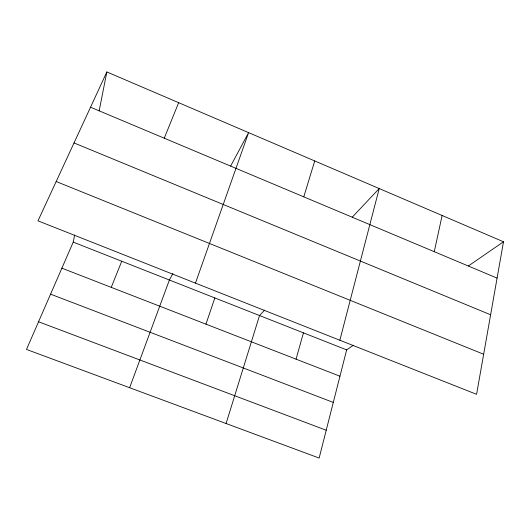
<?xml version="1.0" encoding="UTF-8"?>
<svg xmlns="http://www.w3.org/2000/svg" width="530" height="530" viewBox="0 0 530 530"><rect width="100%" height="100%" fill="white"/><g stroke="black" fill="none" stroke-linecap="round" stroke-linejoin="round"><path stroke-width="0.79" d="M503.5 241.773L476.583 394.313L37.988 220.851L106.848 71.941L503.5 241.773L468.387 265.974M353.331 345.282L346.653 349.886L319.146 458.059L26.5 349.442L73.226 242.111L74.637 234.969M99.176 110.77L106.848 71.941M434.269 251.697L442.119 215.491M339.849 340.24L379.215 188.554L352.258 217.161M296.051 359.154L303.452 332.86M303.783 196.849L314.727 160.948M226.091 423.523L259.521 315.542L264.622 310.13M205.958 324.155L214.835 297.933M195.457 283.133L248.596 132.626L230.643 166.036M129.638 387.721L169.388 280.019L172.879 273.52M111.247 287.353L121.734 261.237M164.254 138.197L178.663 102.688M38.544 321.77L326.222 430.241M50.569 294.157L333.29 402.422M61.878 268.173L339.955 376.214M73.226 242.111L346.653 349.886M56.173 181.525L483.651 354.245M74.021 142.928L490.621 314.774M90.537 107.212L497.087 278.104"/></g></svg>
